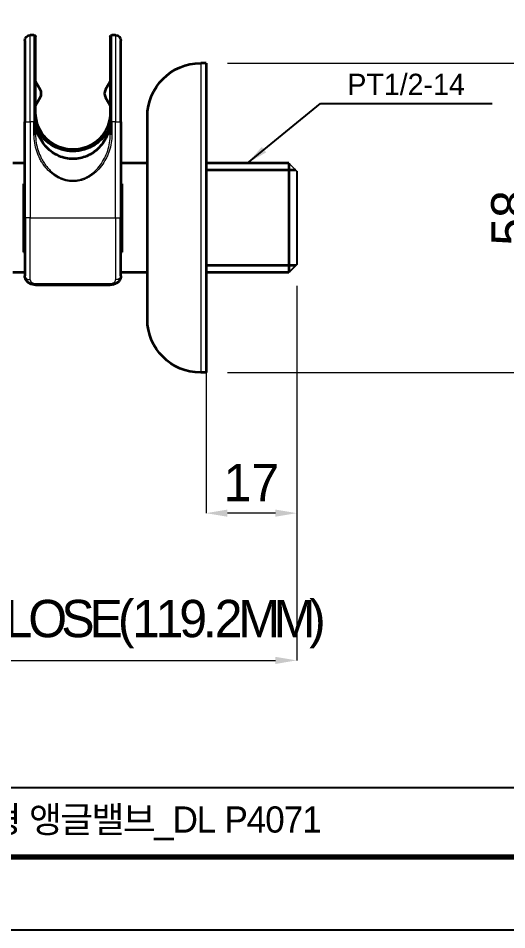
# Model space of a CAD drawing. Extents: x 0 to 434, y 0 to 318.
# Drawn here: x 247.4 to 338.9, y 0 to 170.9 of the extents above; entities that cross this region are included whole.
import ezdxf

# ---------------------------------------------------------------- set-up
doc = ezdxf.new("R2010")
doc.units = 0
doc.header["$LTSCALE"] = 10
doc.header["$MEASUREMENT"] = 0
doc.header["$PDMODE"] = 3
doc.header["$PDSIZE"] = -10
doc.layers.get('0').update_dxf_attribs({"linetype": 'CONTINUOUS'})
doc.layers.get('DEFPOINTS').update_dxf_attribs({"linetype": 'CONTINUOUS'})
for name, color, linetype, lineweight in [('Visible', 7, 'CONTINUOUS', 35), ('Visible Narrow', 7, 'CONTINUOUS', 18), ('외형(초록)', 7, 'CONTINUOUS', 25), ('치수', 1, 'CONTINUOUS', 18)]:
    doc.layers.add(name, color=color, linetype=linetype, lineweight=lineweight)
doc.styles.add('Daelim Dimension', font='')
doc.styles.get('Daelim Dimension').set_extended_font_data('나눔고딕')
doc.dimstyles.new('A3', dxfattribs={"dimtxt": 3, "dimasz": 4, "dimexe": 1.25, "dimexo": 0.3, "dimtad": 1, "dimdec": 4, "dimdsep": 46, "dimcen": 0, "dimclrd": 5, "dimclre": 5, "dimclrt": 7, "dimadec": 4, "dimazin": 2, "dimtfac": 1, "dimtdec": 4, "dimtmove": 0, "dimatfit": 3, "dimfxl": 1.25, "dimarcsym": 0})
doc.dimstyles.new('DEFAULT', dxfattribs={"dimscale": 2, "dimtxt": 2, "dimasz": 2, "dimexe": 0, "dimexo": 2, "dimgap": 1, "dimtad": 1, "dimdec": 0, "dimzin": 9, "dimdsep": 46, "dimtxsty": 'Daelim Dimension', "dimcen": 0.5, "dimclrd": 5, "dimclre": 5, "dimclrt": 256, "dimadec": 1, "dimazin": 0, "dimtfac": 1, "dimtdec": 0, "dimtix": 1, "dimtmove": 0, "dimatfit": 3, "dimfxl": 1, "dimtolj": 1, "dimtzin": 1, "dimlwd": 9, "dimlwe": 9, "dimarcsym": 0})

# ---------------------------------------------------------------- blocks, each defined once
blk = doc.blocks.new('*D4')
at = {"color": 5, "lineweight": 9, "ltscale": 0.5, "transparency": 16777216}
for p, q in [((299.56, 120.7), (299.56, 50.5)), ((180.36, 114.7), (180.36, 50.5)), ((184.36, 50.5), (295.56, 50.5))]:
    blk.add_line(p, q, dxfattribs=at)
at = {"color": 5, "ltscale": 0.5, "transparency": 16777216}
for points in [[(184.36, 51.16), (184.36, 49.83), (180.36, 50.5)], [(295.56, 51.16), (295.56, 49.83), (299.56, 50.5)]]:
    blk.add_solid(points, dxfattribs=at)
at = {"layer": 'DEFPOINTS', "color": 0, "ltscale": 0.5, "transparency": 16777216}
for p in [(299.56, 124.7), (180.36, 118.7), (299.56, 50.5)]:
    blk.add_point(p, dxfattribs=at)
at = {"color": 7, "ltscale": 0.5, "transparency": 16777216, "insert": (239.96, 57.29), "char_height": 7, "attachment_point": 5, "style": 'Daelim Dimension'}
blk.add_mtext('\\A1;{\\T0.75;OPEN(120.5MM)-CLOSE(119.2MM)}', dxfattribs=at)
blk = doc.blocks.new('*D5')
at = {"color": 5, "lineweight": 9, "ltscale": 0.5, "transparency": 16777216}
for p, q in [((282.56, 120.5), (282.56, 78.1)), ((299.56, 120.7), (299.56, 78.1)), ((295.56, 78.1), (286.56, 78.1))]:
    blk.add_line(p, q, dxfattribs=at)
at = {"color": 5, "ltscale": 0.5, "transparency": 16777216}
for points in [[(286.56, 78.77), (286.56, 77.43), (282.56, 78.1)], [(295.56, 78.77), (295.56, 77.43), (299.56, 78.1)]]:
    blk.add_solid(points, dxfattribs=at)
at = {"layer": 'DEFPOINTS', "color": 0, "ltscale": 0.5, "transparency": 16777216}
for p in [(282.56, 124.5), (299.56, 124.7), (282.56, 78.1)]:
    blk.add_point(p, dxfattribs=at)
at = {"color": 7, "ltscale": 0.5, "transparency": 16777216, "insert": (291.06, 83.84), "char_height": 7, "attachment_point": 5, "style": 'Daelim Dimension'}
blk.add_mtext('\\A1;17', dxfattribs=at)
blk = doc.blocks.new('*D6')
at = {"color": 5, "lineweight": 9, "ltscale": 0.5, "transparency": 16777216}
for p, q in [((286.56, 162.45), (345.35, 162.45)), ((345.35, 158.45), (345.35, 108.45)), ((286.56, 104.45), (345.35, 104.45))]:
    blk.add_line(p, q, dxfattribs=at)
at = {"color": 5, "ltscale": 0.5, "transparency": 16777216}
for points in [[(344.69, 158.45), (346.02, 158.45), (345.35, 162.45)], [(344.69, 108.45), (346.02, 108.45), (345.35, 104.45)]]:
    blk.add_solid(points, dxfattribs=at)
at = {"layer": 'DEFPOINTS', "color": 0, "ltscale": 0.5, "transparency": 16777216}
for p in [(282.56, 162.45), (282.56, 104.45), (345.35, 104.45)]:
    blk.add_point(p, dxfattribs=at)
at = {"color": 7, "ltscale": 0.5, "transparency": 16777216, "insert": (339.54, 133.45), "char_height": 7, "attachment_point": 5, "rotation": 90, "style": 'Daelim Dimension'}
blk.add_mtext('\\A1;58', dxfattribs=at)

msp = doc.modelspace()

# ---------------------------------------------------------------- linework, layer by layer
msp.add_line((298.064579, 123.1979218), (298.064579, 143.7066727))
at = {"color": 5}
msp.add_line((6.9787941, 26.6445923), (356.4369831, 26.6445923), dxfattribs=at)
at = {"ltscale": 0.5}
msp.add_lwpolyline([(0, 0), (434, 0), (434, 318), (0, 318)], close=True, dxfattribs=at)
at = {"color": 5, "linetype": 'ByBlock', "lineweight": 200, "const_width": 1}
msp.add_lwpolyline([(6.9787941, 13.616478), (426.9787941, 13.616478), (426.9787941, 310.616478), (6.9787941, 310.616478)], close=True, dxfattribs=at)
at = {"layer": 'Visible', "extrusion": (0, 1, 0)}
for p, q in [((250.314579, 167.702301), (249.6145802, 167.702301)), ((265.6145802, 167.702301), (264.9145794, 167.702301)), ((248.6145802, 166.702301), (248.6145802, 151.452301)), ((250.6145802, 151.452301), (250.6145802, 167.402298)), ((264.6145802, 167.402298), (264.6145802, 151.452301)), ((266.6145802, 151.452301), (266.6145802, 166.702301)), ((282.564579, 162.452301), (281.564579, 162.452301)), ((282.564579, 162.452301), (282.564579, 104.452301)), ((251.4815674, 157.5296097), (250.6145802, 159.0312729)), ((264.6145802, 159.0312729), (263.7475929, 157.5296097)), ((250.6145802, 154.5279388), (251.4815674, 156.0296097)), ((263.7475929, 156.0296097), (264.6145802, 154.5279388)), ((271.564579, 114.452301), (271.564579, 152.452301)), ((248.6145802, 133.452301), (248.6145802, 151.452301)), ((250.6145802, 151.452301), (250.6145802, 149.0692062)), ((264.6145802, 149.0692062), (264.6145802, 151.452301)), ((266.6145802, 151.452301), (266.6145802, 133.452301)), ((248.6145802, 143.7066727), (246.3645802, 143.7066727)), ((271.564579, 143.7066727), (266.6145802, 143.7066727)), ((298.064579, 143.7066727), (282.564579, 143.7066727)), ((298.064579, 143.7066727), (298.064579, 123.1979218)), ((299.3645802, 142.4066772), (282.564579, 142.4066772)), ((248.3645802, 139.8672943), (248.3645802, 127.0373001)), ((248.3645802, 139.8672943), (248.6145802, 139.8672943)), ((266.6145802, 139.8672943), (266.8645802, 139.8672943)), ((266.8645802, 127.0373001), (266.8645802, 139.8672943)), ((248.6145802, 133.452301), (248.6145802, 122.5819321)), ((266.6145802, 122.5819321), (266.6145802, 133.452301)), ((248.6145802, 127.0373001), (248.3645802, 127.0373001)), ((266.8645802, 127.0373001), (266.6145802, 127.0373001)), ((248.6145802, 123.1979218), (246.3645802, 123.1979218)), ((271.564579, 123.1979218), (266.6145802, 123.1979218)), ((299.3645802, 124.4979248), (282.564579, 124.4979248)), ((298.064579, 123.1979218), (282.564579, 123.1979218)), ((250.6145802, 120.9011307), (264.6145802, 120.9011307)), ((282.564579, 104.452301), (281.564579, 104.452301))]:
    msp.add_line(p, q, dxfattribs=at)
at = {"layer": 'Visible', "extrusion": (-1.68441e-16, 0, -1)}
for centre, radius, start, end in [((-249.6145802, 166.702301), 1, 0, 90), ((-250.314579, 167.402298), 0.3, 90, 180), ((-264.9145794, 167.402298), 0.3, 0, 90), ((-265.6145802, 166.702301), 1, 90, 180), ((-281.564579, 152.452301), 10, 0, 90), ((-257.6145802, 153.2522964), 7, 180, 0), ((-257.6145802, 153.452301), 7.5, 203.946510727, 336.053489273), ((-281.564579, 114.452301), 10, 270, 0)]:
    msp.add_arc(centre, radius, start, end, dxfattribs=at)
at = {"layer": 'Visible'}
for centre, start, end in [((250.1825294, 156.7796097), 330.000014923, 29.999985077), ((265.0466309, 156.7796097), 150.000014923, 209.999985077)]:
    msp.add_arc(centre, 1.5, start, end, dxfattribs=at)
for points, knots in [([(264.4690228, 150.4081879), (264.3738918, 149.9275436), (264.2306805, 149.4572601), (263.8947334, 148.6195526), (263.6704674, 148.1756287), (263.1354904, 147.3435974), (262.8246918, 146.9555435), (262.2060242, 146.312233), (261.8430805, 145.9956436), (261.0584431, 145.4470673), (260.6366386, 145.2152405), (259.844799, 144.8731689), (259.4035072, 144.7286682), (258.5001411, 144.5399933), (258.0380478, 144.4959259), (257.1911106, 144.4959259), (256.7290173, 144.5399933), (255.8256531, 144.7286682), (255.3843594, 144.8731689), (254.5925198, 145.2152405), (254.1707172, 145.4470673), (253.3860779, 145.9956436), (253.0231342, 146.312233), (252.4044685, 146.9555435), (252.0936699, 147.3435974), (251.5586929, 148.1756287), (251.3344269, 148.6195526), (250.9984798, 149.4572601), (250.8552666, 149.9275436), (250.7601376, 150.4081879)], [-3.0451584246, -3.0451584246, -3.0451584246, -3.0451584246, -2.9104168541, -2.9104168541, -2.7743895236, -2.7743895236, -2.638362193, -2.638362193, -2.5066321815, -2.5066321815, -2.37490217, -2.37490217, -2.2478616576, -2.2478616576, -2.1208211452, -2.1208211452, -1.9937806328, -1.9937806328, -1.8667401204, -1.8667401204, -1.7350101089, -1.7350101089, -1.6032800974, -1.6032800974, -1.4672527669, -1.4672527669, -1.3312254363, -1.3312254363, -1.1964838658, -1.1964838658, -1.1964838658, -1.1964838658]), ([(250.6145802, 120.9011307), (250.6078167, 120.9011307), (250.6010532, 120.9011612), (250.5740013, 120.9013824), (250.5537128, 120.9017944), (250.4725666, 120.9044342), (250.4117432, 120.9086304), (250.1687012, 120.9342651), (249.9876213, 120.9738617), (249.6060791, 121.1071167), (249.4057999, 121.2137375), (249.067564, 121.4806824), (248.9227085, 121.6441574), (248.722929, 121.992012), (248.6582985, 122.1764069), (248.6199741, 122.4358521), (248.6145802, 122.508934), (248.6145802, 122.5819321)], [0, 0, 0, 0, 0.00202884066, 0.00202884066, 0.00811594065, 0.00811594065, 0.02639245329, 0.02639245329, 0.08162924275, 0.08162924275, 0.15023162144, 0.15023162144, 0.21701241821, 0.21701241821, 0.27701304803, 0.27701304803, 0.30009799022, 0.30009799022, 0.30009799022, 0.30009799022]), ([(250.6145802, 120.9011307), (250.6077652, 120.9011307), (250.6009502, 120.9011612), (250.5736885, 120.9013824), (250.5532436, 120.9018021), (250.4714699, 120.9044647), (250.4101772, 120.9087143), (250.1652527, 120.9347153), (249.9828625, 120.974968), (249.6001186, 121.1098404), (249.4000874, 121.2170715), (249.0634041, 121.4852676), (248.9199371, 121.6478729), (248.7215939, 121.9953766), (248.6577816, 122.1790695), (248.619915, 122.4372559), (248.6145802, 122.5095901), (248.6145802, 122.5819321)], [0, 0, 0, 0, 0.00204448384, 0.00204448384, 0.00817852012, 0.00817852012, 0.02659616659, 0.02659616659, 0.08226838273, 0.08226838273, 0.15094104119, 0.15094104119, 0.21741581175, 0.21741581175, 0.27726096206, 0.27726096206, 0.30010157488, 0.30010157488, 0.30010157488, 0.30010157488]), ([(266.6145802, 122.5819321), (266.6145802, 122.4126663), (266.584959, 122.2418289), (266.4717216, 121.920517), (266.3856945, 121.7665024), (266.1676865, 121.4910202), (266.0322514, 121.3679199), (265.7178097, 121.1561966), (265.5334492, 121.0699997), (265.1292515, 120.9437866), (264.9024715, 120.9075928), (264.6564636, 120.9013977), (264.6355209, 120.9011307), (264.6145802, 120.9011307)], [0, 0, 0, 0, 0.0535321359, 0.0535321359, 0.10794737998, 0.10794737998, 0.16448794151, 0.16448794151, 0.22626783832, 0.22626783832, 0.29382353814, 0.29382353814, 0.30010568239, 0.30010568239, 0.30010568239, 0.30010568239])]:
    msp.add_open_spline(points, degree=3, knots=knots, dxfattribs=at)
at = {"layer": 'Visible Narrow', "extrusion": (0, 1, 0)}
for p, q in [((249.6145802, 151.452301), (249.6145802, 167.702301)), ((250.314579, 167.702301), (250.314579, 151.452301)), ((264.9145794, 151.452301), (264.9145794, 167.702301)), ((265.6145802, 167.702301), (265.6145802, 151.452301)), ((281.564579, 162.452301), (281.564579, 104.452301)), ((248.6145802, 151.452301), (249.6145802, 151.452301)), ((250.314579, 151.452301), (249.6145802, 151.452301)), ((249.6145802, 151.452301), (249.6145802, 133.452301)), ((250.314579, 149.0692062), (250.314579, 151.452301)), ((250.6145802, 151.452301), (250.314579, 151.452301)), ((264.9145794, 151.452301), (264.6145802, 151.452301)), ((265.6145802, 151.452301), (264.9145794, 151.452301)), ((264.9145794, 151.452301), (264.9145794, 149.0692062)), ((265.6145802, 133.452301), (265.6145802, 151.452301)), ((265.6145802, 151.452301), (266.6145802, 151.452301)), ((250.314579, 149.0692062), (250.6145802, 149.0692062)), ((264.9145794, 149.0692062), (264.6145802, 149.0692062)), ((255.5005207, 140.923996), (255.5003738, 140.923996)), ((259.7287865, 140.923996), (259.7286148, 140.923996)), ((249.6145802, 133.452301), (248.6145802, 133.452301)), ((249.6145802, 133.452301), (265.6145802, 133.452301)), ((249.6145802, 121.8691177), (249.6145802, 133.452301)), ((265.6145802, 133.452301), (265.6145802, 121.8691177)), ((265.6145802, 133.452301), (266.6145802, 133.452301)), ((250.6145802, 121.1436844), (264.6145802, 121.1436844)), ((250.6145802, 121.1436844), (250.6145802, 120.9011307)), ((264.6145802, 121.1436844), (264.6145802, 120.9011307))]:
    msp.add_line(p, q, dxfattribs=at)
at = {"layer": 'Visible Narrow'}
msp.add_ellipse((249.6145802, 122.5819321), major_axis=(-1, 0), ratio=0.7128110239, start_param=0, end_param=1.5707963268, dxfattribs=at)
at = {"layer": 'Visible Narrow', "extrusion": (-1.68441e-16, -4.48416e-44, -1)}
msp.add_ellipse((265.6145802, 122.5819321), major_axis=(-1, 0), ratio=0.7128110239, start_param=3.1415926536, end_param=4.7123889804, dxfattribs=at)
at = {"layer": 'Visible Narrow'}
for points, knots in [([(264.9145794, 149.0692062), (264.9145794, 148.5396957), (264.8712387, 148.0185242), (264.7880268, 147.5050354), (264.7048149, 146.991539), (264.581707, 146.485733), (264.4179592, 145.9877548), (264.3360844, 145.7387619), (264.2435112, 145.490654), (264.141386, 145.2473831), (264.0392609, 145.0041199), (263.92803, 144.7664719), (263.807766, 144.5344086), (263.5672379, 144.0702744), (263.2908955, 143.6282654), (262.9758701, 143.210144), (262.6608467, 142.7920227), (262.3032894, 142.3949966), (261.9154339, 142.0416336), (261.5275784, 141.6882629), (261.1077404, 141.3746948), (260.649683, 141.1086655), (260.4206543, 140.9756546), (260.1838245, 140.8559494), (259.9425697, 140.752121), (259.7013149, 140.6482925), (259.4545689, 140.5596924), (259.2019672, 140.4873352), (258.9493656, 140.414978), (258.688942, 140.3586121), (258.4270382, 140.3207779), (258.1651344, 140.2829361), (257.9033527, 140.2635498), (257.6416912, 140.2622986), (257.3800316, 140.2610397), (257.1184902, 140.277916), (256.8570728, 140.3131104), (256.5956535, 140.3482971), (256.3337402, 140.4022903), (256.0797997, 140.4725266), (255.8258591, 140.5427628), (255.5778427, 140.6293945), (255.335371, 140.7313614), (255.0928993, 140.8333359), (254.8549232, 140.9512634), (254.6247997, 141.0825729), (254.1645527, 141.3451996), (253.7409344, 141.6568069), (253.3484993, 142.0101395), (253.1522827, 142.1867981), (252.9635773, 142.374588), (252.7855263, 142.5691452), (252.6074753, 142.7636948), (252.4392262, 142.9657059), (252.2801456, 143.1746826), (252.1210651, 143.3836594), (251.9711571, 143.5996094), (251.8301334, 143.8223114), (251.6891079, 144.0450211), (251.5565319, 144.2754059), (251.4344177, 144.5093613), (251.1901913, 144.977272), (250.9863834, 145.4604263), (250.8210106, 145.9580765), (250.6556358, 146.4557266), (250.528286, 146.971489), (250.4431629, 147.4925613), (250.3580399, 148.0136337), (250.314579, 148.5391235), (250.314579, 149.0692062)], [0, 0, 0, 0, 0.001559884746, 0.001559884746, 0.001559884746, 0.003119769493, 0.003119769493, 0.003119769493, 0.003899711866, 0.003899711866, 0.003899711866, 0.004679654239, 0.004679654239, 0.004679654239, 0.006239538986, 0.006239538986, 0.006239538986, 0.007799423732, 0.007799423732, 0.007799423732, 0.009359308479, 0.009359308479, 0.009359308479, 0.010139250852, 0.010139250852, 0.010139250852, 0.010919193225, 0.010919193225, 0.010919193225, 0.011699135599, 0.011699135599, 0.011699135599, 0.012479077972, 0.012479077972, 0.012479077972, 0.013259020345, 0.013259020345, 0.013259020345, 0.014038962718, 0.014038962718, 0.014038962718, 0.014818905092, 0.014818905092, 0.014818905092, 0.015598847465, 0.015598847465, 0.015598847465, 0.017158732211, 0.017158732211, 0.017158732211, 0.017938674585, 0.017938674585, 0.017938674585, 0.018718616958, 0.018718616958, 0.018718616958, 0.019498559331, 0.019498559331, 0.019498559331, 0.020278501704, 0.020278501704, 0.020278501704, 0.021838386451, 0.021838386451, 0.021838386451, 0.023398271197, 0.023398271197, 0.023398271197, 0.024958155944, 0.024958155944, 0.024958155944, 0.024958155944]), ([(250.6145802, 149.0692062), (250.6145802, 148.5578308), (250.6559067, 148.0507812), (250.8175411, 147.04496), (250.9383965, 146.5468979), (251.2522335, 145.584671), (251.4455891, 145.1171112), (251.7930012, 144.4371185), (251.9187756, 144.2136383), (252.1865196, 143.7810059), (252.3288612, 143.571022), (252.6310673, 143.1641541), (252.7909241, 142.9672546), (253.1293983, 142.5874863), (253.3088722, 142.4038696), (253.8697128, 141.8842697), (254.2738342, 141.577507), (254.9337997, 141.1878738), (255.1620674, 141.0705872), (255.6273174, 140.8673553), (255.8654652, 140.7806931), (256.3536282, 140.6395035), (256.6057682, 140.5847626), (257.1099892, 140.5124664), (257.3622227, 140.4944916), (257.6145802, 140.4944916)], [0, 0, 0, 0, 0.001526055923, 0.001526055923, 0.003052111845, 0.003052111845, 0.004578167768, 0.004578167768, 0.005341195729, 0.005341195729, 0.00610422369, 0.00610422369, 0.006867251651, 0.006867251651, 0.007630279613, 0.007630279613, 0.009156335535, 0.009156335535, 0.009919363496, 0.009919363496, 0.010682391458, 0.010682391458, 0.011445419419, 0.011445419419, 0.01220844738, 0.01220844738, 0.01220844738, 0.01220844738]), ([(257.6145802, 140.4944916), (257.8673954, 140.4944916), (258.1203327, 140.5125351), (258.6264572, 140.5853043), (258.8784218, 140.6402054), (259.3663406, 140.7815933), (259.6043854, 140.8683472), (260.0694599, 141.0717392), (260.2974854, 141.1889954), (260.9588089, 141.579834), (261.361908, 141.8864899), (262.1058025, 142.5758133), (262.4482079, 142.9622345), (263.0516262, 143.7748871), (263.3162308, 144.2037582), (263.7770824, 145.1030655), (263.9741249, 145.5768127), (264.2908726, 146.5465088), (264.4116879, 147.0453568), (264.5732212, 148.050621), (264.6145802, 148.5576248), (264.6145802, 149.0692062)], [0.01220844738, 0.01220844738, 0.01220844738, 0.01220844738, 0.012972862309, 0.012972862309, 0.013737277238, 0.013737277238, 0.014501692167, 0.014501692167, 0.015266107096, 0.015266107096, 0.016794936954, 0.016794936954, 0.018323766811, 0.018323766811, 0.019852596669, 0.019852596669, 0.021381426527, 0.021381426527, 0.022910256385, 0.022910256385, 0.024439086243, 0.024439086243, 0.024439086243, 0.024439086243]), ([(249.6145802, 121.8691177), (249.6145802, 121.7732468), (249.6390743, 121.6790543), (249.6863461, 121.5926056), (249.6876869, 121.5901566), (249.6890469, 121.5877075), (249.690424, 121.5852661), (249.7376137, 121.5017242), (249.8075352, 121.4240265), (249.895462, 121.3590012), (249.8991032, 121.356308), (249.9027767, 121.3536377), (249.9064808, 121.3509827), (249.9522438, 121.3182449), (250.0036659, 121.288147), (250.0584126, 121.2622604), (250.1093521, 121.2381668), (250.1633015, 121.2174988), (250.2203026, 121.2003403), (250.223835, 121.1992798), (250.2273788, 121.1982269), (250.2309341, 121.1971893), (250.351347, 121.1620941), (250.4815502, 121.1436844), (250.6145802, 121.1436844)], [0, 0, 0, 0, 0.000407799319, 0.000407799319, 0.000407799319, 0.0004193703908, 0.0004193703908, 0.0004193703908, 0.000815598638, 0.000815598638, 0.000815598638, 0.0008320092226, 0.0008320092226, 0.0008320092226, 0.0010347562861, 0.0010347562861, 0.0010347562861, 0.001223397957, 0.001223397957, 0.001223397957, 0.0012350908614, 0.0012350908614, 0.0012350908614, 0.001631197276, 0.001631197276, 0.001631197276, 0.001631197276]), ([(264.6145802, 121.1436844), (264.7475681, 121.1436844), (264.8795757, 121.162529), (264.9990559, 121.1974335), (265.0026054, 121.1984711), (265.0061474, 121.1995239), (265.0096817, 121.200592), (265.0663586, 121.2176971), (265.1210537, 121.2386551), (265.172226, 121.2629547), (265.2271938, 121.2890549), (265.2774677, 121.3185883), (265.3231983, 121.3513641), (265.3269024, 121.3540192), (265.3305779, 121.3566971), (265.3342247, 121.3593979), (265.3761997, 121.39048), (265.4144402, 121.4246979), (265.4474983, 121.46064), (265.4837742, 121.5000916), (265.5142479, 121.5418167), (265.539072, 121.5858841), (265.5404491, 121.5883255), (265.5418072, 121.5907745), (265.5431461, 121.5932312), (265.590641, 121.6803055), (265.6145802, 121.773262), (265.6145802, 121.8691177)], [0, 0, 0, 0, 0.0003962420534, 0.0003962420534, 0.0003962420534, 0.0004080139837, 0.0004080139837, 0.0004080139837, 0.0005968043729, 0.0005968043729, 0.0005968043729, 0.0007996019122, 0.0007996019122, 0.0007996019122, 0.0008160279673, 0.0008160279673, 0.0008160279673, 0.0010050756346, 0.0010050756346, 0.0010050756346, 0.0012125317866, 0.0012125317866, 0.0012125317866, 0.001224041951, 0.001224041951, 0.001224041951, 0.0016320559346, 0.0016320559346, 0.0016320559346, 0.0016320559346])]:
    msp.add_open_spline(points, degree=3, knots=knots, dxfattribs=at)
msp.add_open_spline([(249.8503704, 121.394783), (249.8503933, 121.394783), (249.8504162, 121.3947754), (249.850441, 121.3947678)], degree=3, dxfattribs=at)
at = {"layer": '외형(초록)', "color": 0}
for p, q in [((294.3645802, 143.7066727), (298.064579, 143.7066727)), ((299.564579, 142.2066727), (299.564579, 124.6979218)), ((299.564579, 124.6979218), (298.064579, 123.1979218))]:
    msp.add_line(p, q, dxfattribs=at)
at = {"layer": '치수', "color": 0}
for p, q in [((298.064579, 143.7066727), (294.3645802, 143.7066727)), ((298.064579, 143.7066727), (298.064579, 143.7066727)), ((299.564579, 142.2066727), (298.064579, 143.7066727))]:
    msp.add_line(p, q, dxfattribs=at)

# ---------------------------------------------------------------- texts
at = {"color": 2, "insert": (320.0429115, 158.4484558), "char_height": 4, "attachment_point": 5, "style": 'Daelim Dimension'}
msp.add_mtext('PT1/2-14', dxfattribs=at)
at = {"color": 2, "insert": (78.9222679, 23.1287689), "char_height": 4.914, "width": 290.670290777, "attachment_point": 1, "style": 'Daelim Dimension'}
msp.add_mtext('{\\fPretendard Variable SemiBold|b0|i0|c129|p2;대림바스(주)\\f나눔고딕|b0|i0|c129|p50;\\T0.95;_Parts _BASIN PARTS_세면기 부속_행거 일체형 앵글밸브_DL P4071}', dxfattribs=at)

# ---------------------------------------------------------------- dimensions: what is measured, and where the dimension line sits
at = {"color": 5, "ltscale": 0.5}
dim = msp.add_linear_dim(base=(345.3517113, 104.452301), p1=(282.564579, 162.452301), p2=(282.564579, 104.452301), angle=90, dimstyle='DEFAULT', override={"dimtxt": 3.5, "dimdec": 6, "dimclrd": 5, "dimclre": 5, "dimclrt": 7}, dxfattribs=at)
dim.commit()
dim.dimension.update_dxf_attribs({"geometry": '*D6', "text_midpoint": (345.3517113, 133.452301), "dimtype": 128})
dim = msp.add_linear_dim(base=(299.564579, 50.4979706), p1=(180.3645802, 118.702301), p2=(299.564579, 124.6979218), text='{\\T0.75;OPEN(120.5MM)-CLOSE(119.2MM)}', dimstyle='DEFAULT', override={"dimtxt": 3.5, "dimdec": 6, "dimclrd": 5, "dimclre": 5, "dimclrt": 7}, dxfattribs=at)
dim.commit()
dim.dimension.update_dxf_attribs({"geometry": '*D4', "text_midpoint": (239.9645796, 50.4979706), "dimtype": 128})
dim = msp.add_linear_dim(base=(282.564579, 78.1011505), p1=(299.564579, 124.6979218), p2=(282.564579, 124.4979248), dimstyle='DEFAULT', override={"dimtxt": 3.5, "dimdec": 6, "dimclrd": 5, "dimclre": 5, "dimclrt": 7}, dxfattribs=at)
dim.commit()
dim.dimension.update_dxf_attribs({"geometry": '*D5', "text_midpoint": (291.064579, 83.8364867)})

# ---------------------------------------------------------------- leaders
at = {"color": 0}
msp.add_leader([(290.314579, 143.7066727), (303.9818039, 154.9148407), (336.1729126, 154.9148407)], dimstyle='A3', dxfattribs=at)

doc.saveas('drawing.dxf')
